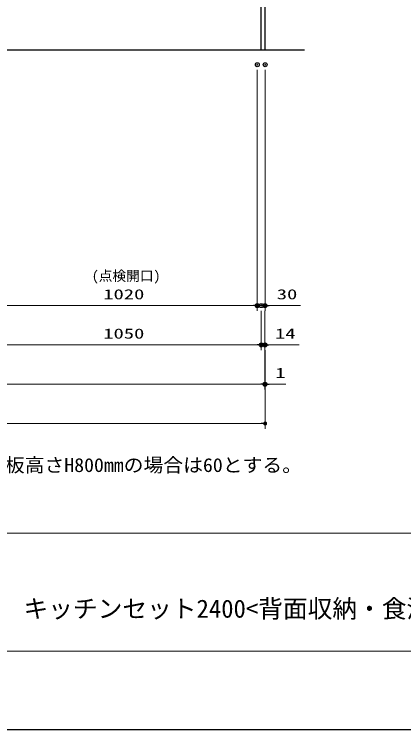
# Model space of a CAD drawing. Units: millimetres, scale not verified. Extents: x -9797 to 9797, y -4555 to 4555.
# Drawn here: x -6283 to -4794, y -4455 to -1724 of the extents above; entities that cross this region are included whole.
import ezdxf
from ezdxf.enums import TextEntityAlignment as Align

# ---------------------------------------------------------------- set-up
doc = ezdxf.new("R2010")
doc.units = ezdxf.units.MM
doc.header["$LTSCALE"] = 30
doc.header["$PDMODE"] = 32
doc.header["$PDSIZE"] = 15
for name, color, linetype, lineweight in [('0-0_0', 7, 'Continuous', 25), ('0-2_寸法ﾚｲﾔｰ', 30, 'Continuous', 13), ('0-3_DEFPOINTS', 7, 'Continuous', 25), ('0-4_KABE', 4, 'Continuous', 25), ('0-6_図面枠', 3, 'Continuous', 15)]:
    doc.layers.add(name, color=color, linetype=linetype, lineweight=lineweight)
doc.styles.add('ＭＳ ゴシック', font='')
doc.styles.get('ＭＳ ゴシック').set_extended_font_data('MS Gothic')

# ---------------------------------------------------------------- blocks, each defined once
blk = doc.blocks.new('_DOT')
at = {"layer": '0-0_0', "color": 30}
blk.add_line((-15, 0), (-30, 0), dxfattribs=at)
for points in [[(0, 0), (-15, 0), (-14.88, 1.88)], [(0, 0), (-14.88, -1.88), (-15, 0)], [(0, 0), (-14.88, 1.88), (-14.53, 3.73)], [(0, 0), (-14.53, -3.73), (-14.88, -1.88)], [(0, 0), (-14.53, 3.73), (-13.95, 5.52)], [(0, 0), (-13.95, -5.52), (-14.53, -3.73)], [(0, 0), (-13.95, 5.52), (-13.14, 7.23)], [(0, 0), (-13.14, -7.23), (-13.95, -5.52)], [(0, 0), (-13.14, 7.23), (-12.14, 8.82)], [(0, 0), (-12.14, -8.82), (-13.14, -7.23)], [(0, 0), (-12.14, 8.82), (-10.93, 10.27)], [(0, 0), (-10.93, -10.27), (-12.14, -8.82)], [(0, 0), (-10.93, 10.27), (-9.56, 11.56)], [(0, 0), (-9.56, -11.56), (-10.93, -10.27)], [(0, 0), (-9.56, 11.56), (-8.04, 12.66)], [(0, 0), (-8.04, -12.66), (-9.56, -11.56)], [(0, 0), (-8.04, 12.66), (-6.39, 13.57)], [(0, 0), (-6.39, -13.57), (-8.04, -12.66)], [(0, 0), (-6.39, 13.57), (-4.64, 14.27)], [(0, 0), (-4.64, -14.27), (-6.39, -13.57)], [(0, 0), (-4.64, 14.27), (-2.81, 14.73)], [(0, 0), (-2.81, -14.73), (-4.64, -14.27)], [(0, 0), (-2.81, 14.73), (-0.94, 14.97)], [(0, 0), (-0.94, -14.97), (-2.81, -14.73)], [(0, 0), (-0.94, 14.97), (0.94, 14.97)], [(0, 0), (0.94, -14.97), (-0.94, -14.97)], [(0, 0), (0.94, 14.97), (2.81, 14.73)], [(0, 0), (2.81, 14.73), (4.64, 14.27)], [(0, 0), (4.64, 14.27), (6.39, 13.57)], [(0, 0), (6.39, 13.57), (8.04, 12.66)], [(0, 0), (8.04, 12.66), (9.56, 11.56)], [(0, 0), (9.56, 11.56), (10.93, 10.27)], [(0, 0), (10.93, 10.27), (12.14, 8.82)], [(0, 0), (12.14, 8.82), (13.14, 7.23)], [(0, 0), (13.14, 7.23), (13.95, 5.52)], [(0, 0), (13.95, 5.52), (14.53, 3.73)], [(0, 0), (14.53, 3.73), (14.88, 1.88)], [(0, 0), (14.88, 1.88), (15, 0)], [(0, 0), (2.81, -14.73), (0.94, -14.97)], [(0, 0), (4.64, -14.27), (2.81, -14.73)], [(0, 0), (6.39, -13.57), (4.64, -14.27)], [(0, 0), (8.04, -12.66), (6.39, -13.57)], [(0, 0), (9.56, -11.56), (8.04, -12.66)], [(0, 0), (10.93, -10.27), (9.56, -11.56)], [(0, 0), (12.14, -8.82), (10.93, -10.27)], [(0, 0), (13.14, -7.23), (12.14, -8.82)], [(0, 0), (13.95, -5.52), (13.14, -7.23)], [(0, 0), (14.53, -3.73), (13.95, -5.52)], [(0, 0), (14.88, -1.88), (14.53, -3.73)], [(0, 0), (15, 0), (14.88, -1.88)]]:
    blk.add_solid(points, dxfattribs=at)

msp = doc.modelspace()

# ---------------------------------------------------------------- linework, layer by layer
at = {"layer": '0-0_0'}
msp.add_lwpolyline([(-5338.56, -1023.93), (-5324.56, -1023.93), (-5324.56, -1860.93), (-5338.56, -1860.93)], close=True, dxfattribs=at)
at = {"layer": '0-2_寸法ﾚｲﾔｰ'}
for p, q in [((-5353.56, -1935.93), (-5353.56, -2855.93)), ((-5353.56, -1935.93), (-5353.56, -2855.93)), ((-5323.56, -1935.93), (-5323.56, -2855.93)), ((-5368.56, -2835.93), (-6358.56, -2835.93)), ((-5368.56, -2835.93), (-5383.56, -2835.93)), ((-5323.56, -2835.93), (-5353.56, -2835.93)), ((-5323.56, -2835.93), (-5188.8, -2835.93)), ((-5308.56, -2835.93), (-5293.56, -2835.93)), ((-5338.56, -2855.93), (-5338.56, -3005.93)), ((-5338.56, -2855.93), (-5338.56, -3005.93)), ((-5324.56, -2855.93), (-5324.56, -3155.93)), ((-5324.56, -2855.93), (-5324.56, -3005.93)), ((-5353.56, -2985.93), (-6373.56, -2985.93)), ((-5353.56, -2985.93), (-5368.56, -2985.93)), ((-5324.56, -2985.93), (-5338.56, -2985.93)), ((-5324.56, -2985.93), (-5193.56, -2985.93)), ((-5309.56, -2985.93), (-5294.56, -2985.93)), ((-5324.56, -3005.93), (-5324.56, -3155.93)), ((-5323.56, -3005.93), (-5323.56, -3305.93)), ((-5323.56, -3005.93), (-5323.56, -3155.93)), ((-7707.56, -3135.93), (-5339.56, -3135.93)), ((-5339.56, -3135.93), (-5354.56, -3135.93)), ((-5324.56, -3135.93), (-5323.56, -3135.93)), ((-5323.56, -3135.93), (-5244.04, -3135.93)), ((-5308.56, -3135.93), (-5293.56, -3135.93)), ((-5338.56, -3285.93), (-7708.56, -3285.93))]:
    msp.add_line(p, q, dxfattribs=at)
at = {"layer": '0-3_DEFPOINTS'}
msp.add_line((2902.77, -4455), (-9697.23, -4455), dxfattribs=at)
for p in [(-5353.56, -1915.93), (-5323.56, -1915.93), (-5353.56, -2835.93), (-5338.56, -2835.93), (-5324.56, -2835.93), (-5338.56, -2985.93), (-5324.56, -2985.93), (-5323.56, -2985.93), (-5323.56, -2985.93), (-5324.56, -3135.93), (-5323.56, -3135.93)]:
    msp.add_point(p, dxfattribs=at)
at = {"layer": '0-4_KABE'}
msp.add_line((-5173.56, -1860.93), (-7873.56, -1860.93), dxfattribs=at)
at = {"layer": '0-6_図面枠'}
msp.add_line((-9397.23, -3705), (2602.77, -3705), dxfattribs=at)
msp.add_lwpolyline([(-9397.23, -4155), (2602.77, -4155), (2602.77, 4155), (-9397.23, 4155)], close=True, dxfattribs=at)

# ---------------------------------------------------------------- block references
at = {"layer": '0-2_寸法ﾚｲﾔｰ', "xscale": 0.5, "yscale": 0.5}
for p in [(-5353.56, -2835.93), (-5353.56, -2835.93), (-5338.56, -2985.93), (-5338.56, -2985.93), (-5324.56, -3135.93), (-5324.56, -3135.93), (-5323.56, -3285.93)]:
    msp.add_blockref('_DOT', p, dxfattribs=at)
at = {"layer": '0-2_寸法ﾚｲﾔｰ', "xscale": 0.5, "yscale": 0.5, "rotation": 180}
for p in [(-5323.56, -2835.93), (-5324.56, -2985.93), (-5323.56, -3135.93)]:
    msp.add_blockref('_DOT', p, dxfattribs=at)

# ---------------------------------------------------------------- texts
at = {"layer": '0-0_0', "style": 'ＭＳ ゴシック', "width": 1.05}
msp.add_text('※1. 天板高さH800mmの場合は60とする。', height=52.92, dxfattribs=at).set_placement((-6583.75, -3486.96), align=Align.BOTTOM_LEFT)
at = {"layer": '0-2_寸法ﾚｲﾔｰ', "style": 'ＭＳ ゴシック'}
msp.add_text('(点検開口)', height=38.48, dxfattribs=at).set_placement((-5986.23, -2752.85), align=Align.BOTTOM_LEFT)
at = {"layer": '0-2_寸法ﾚｲﾔｰ', "style": 'ＭＳ ゴシック', "width": 1.5}
for s, p in [('1020', (-5942.61, -2823.33)), ('30', (-5279.28, -2823.33)), ('1050', (-5942.61, -2973.33)), ('14', (-5285.94, -2973.33)), ('1', (-5284.99, -3123.33))]:
    msp.add_text(s, height=38.49, dxfattribs=at).set_placement(p, align=Align.BOTTOM_LEFT)
at = {"layer": '0-6_図面枠', "style": 'ＭＳ ゴシック'}
msp.add_text('キッチンセット2400<背面収納・食洗機有>左シンク\u3000設備図面 ', height=69.27, dxfattribs=at).set_placement((-6247.23, -4048.32), align=Align.BOTTOM_LEFT)

doc.saveas('drawing.dxf')
